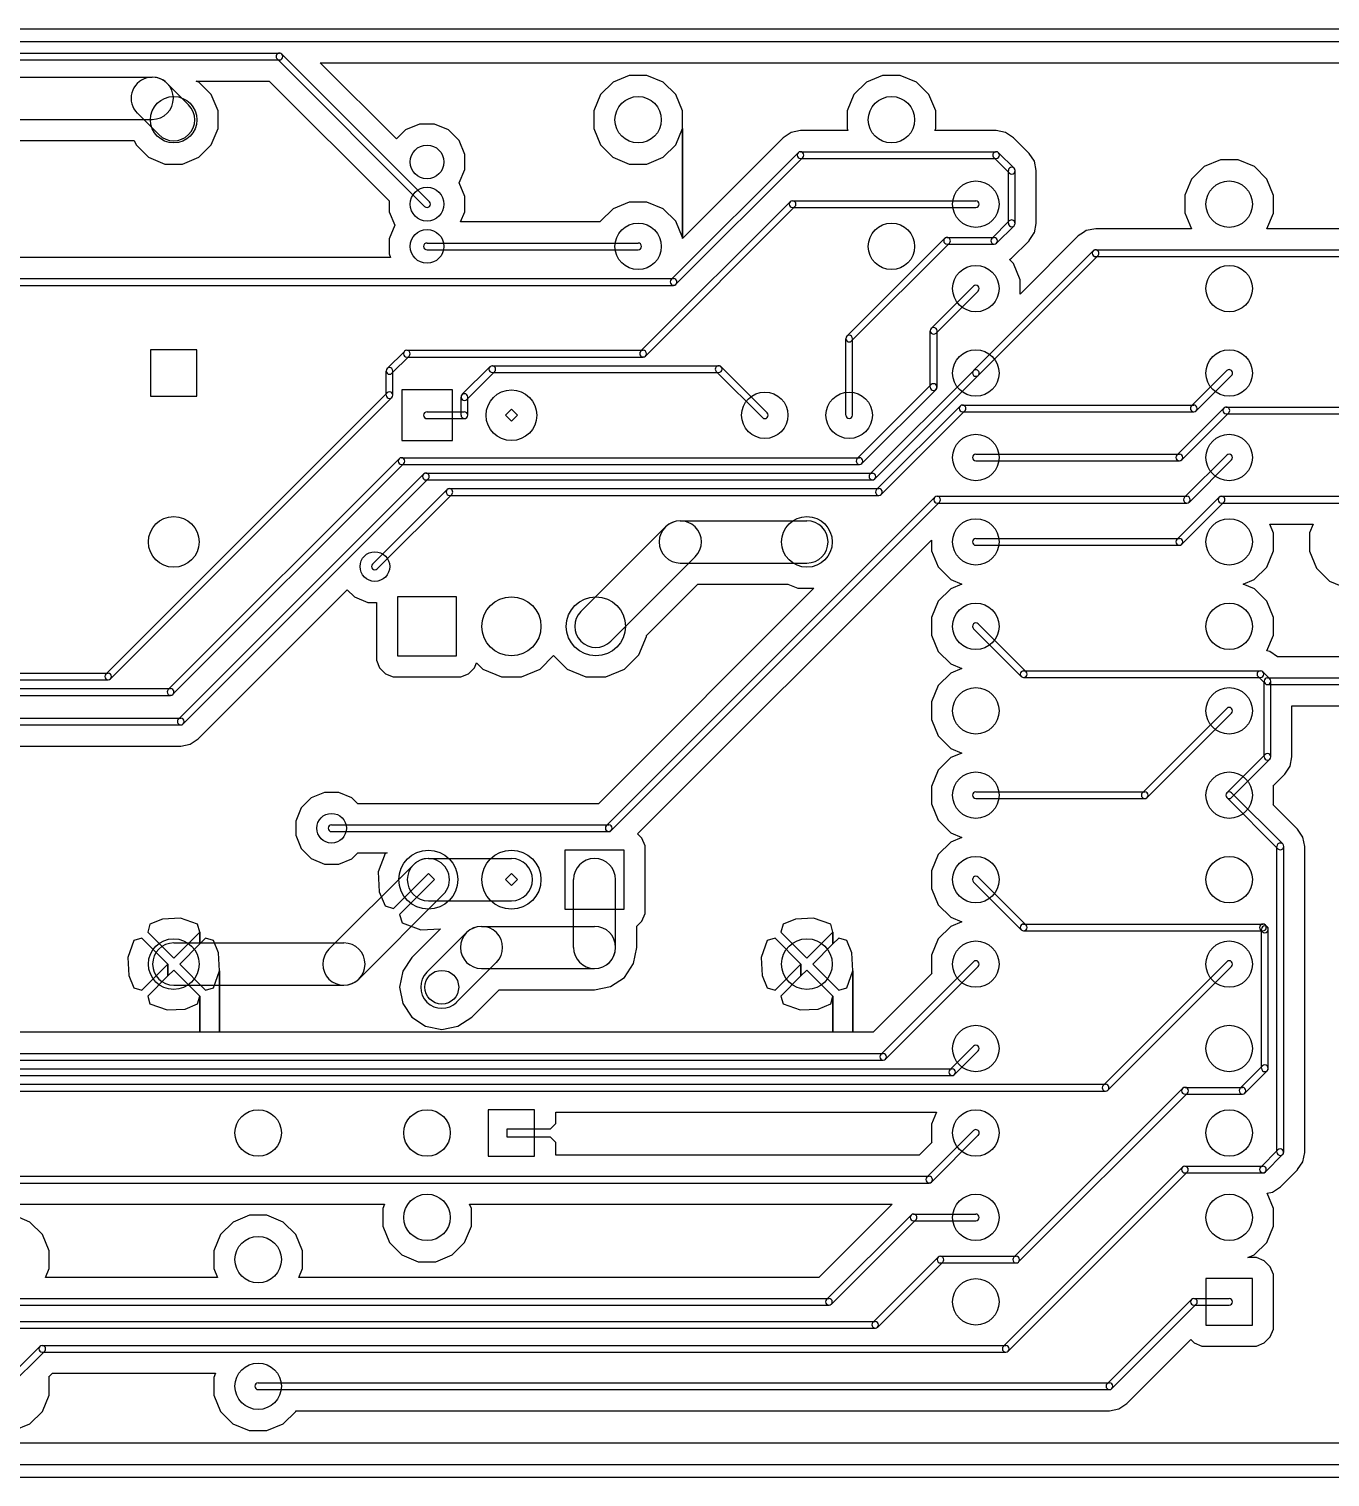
# Model space of a CAD drawing. Extents: x 9925 to 76075, y 35595 to 52745.
# Drawn here: x 44786 to 60194, y 35595 to 52745 of the extents above; entities that cross this region are included whole.
import ezdxf

# ---------------------------------------------------------------- set-up
doc = ezdxf.new("R2010")
doc.units = 0
doc.layers.add('BLACK', color=1, linetype='CONTINUOUS')

msp = doc.modelspace()

# ---------------------------------------------------------------- linework, layer by layer
at = {"layer": 'BLACK'}
for p, q in [((10000, 52745), (75000, 52745)), ((10000, 52595), (75000, 52595)), ((22748, 52458), (47752, 52458)), ((22748, 52378), (47752, 52378)), ((49472, 50642), (47724, 52390)), ((49528, 50698), (47780, 52446)), ((49137, 51443), (48235, 52345)), ((48235, 52345), (75000, 52345)), ((49137, 51443), (48235, 52345)), ((48235, 52345), (75000, 52345)), ((31246, 52174), (46246, 52174)), ((51896, 52195), (51703, 52115)), ((51896, 52195), (51703, 52115)), ((52105, 52195), (51896, 52195)), ((52105, 52195), (51896, 52195)), ((52298, 52115), (52105, 52195)), ((52298, 52115), (52105, 52195)), ((54896, 52195), (54703, 52115)), ((54896, 52195), (54703, 52115)), ((55105, 52195), (54896, 52195)), ((55105, 52195), (54896, 52195)), ((55298, 52115), (55105, 52195)), ((55298, 52115), (55105, 52195)), ((46676, 51847), (46423, 52100)), ((46798, 52115), (46766, 52128)), ((46766, 52128), (47632, 52128)), ((46798, 52115), (46766, 52128)), ((46766, 52128), (47632, 52128)), ((46945, 51967), (46798, 52115)), ((46945, 51967), (46798, 52115)), ((47025, 51774), (46945, 51967)), ((47025, 51774), (46945, 51967)), ((47632, 52128), (49051, 50709)), ((47632, 52128), (49051, 50709)), ((51555, 51968), (51475, 51775)), ((51555, 51968), (51475, 51775)), ((51703, 52115), (51555, 51968)), ((51703, 52115), (51555, 51968)), ((52445, 51967), (52298, 52115)), ((52445, 51967), (52298, 52115)), ((52525, 51774), (52445, 51967)), ((52525, 51774), (52445, 51967)), ((54555, 51968), (54475, 51775)), ((54555, 51968), (54475, 51775)), ((54703, 52115), (54555, 51968)), ((54703, 52115), (54555, 51968)), ((55445, 51967), (55298, 52115)), ((55445, 51967), (55298, 52115)), ((55525, 51774), (55445, 51967)), ((55525, 51774), (55445, 51967)), ((31246, 51674), (46246, 51674)), ((46323, 51494), (46070, 51747)), ((47025, 51565), (47025, 51774)), ((47025, 51565), (47025, 51774)), ((51475, 51775), (51475, 51566)), ((51475, 51775), (51475, 51566)), ((52525, 51565), (52525, 51774)), ((52525, 51565), (52525, 51774)), ((54475, 51775), (54475, 51566)), ((54475, 51775), (54475, 51566)), ((55525, 51565), (55525, 51774)), ((55525, 51565), (55525, 51774)), ((46945, 51372), (47025, 51565)), ((46945, 51372), (47025, 51565)), ((49246, 51551), (49137, 51443)), ((49246, 51551), (49137, 51443)), ((49411, 51619), (49246, 51551)), ((49411, 51619), (49246, 51551)), ((49590, 51619), (49411, 51619)), ((49590, 51619), (49411, 51619)), ((49755, 51550), (49590, 51619)), ((49755, 51550), (49590, 51619)), ((49881, 51424), (49755, 51550)), ((49881, 51424), (49755, 51550)), ((51475, 51566), (51555, 51373)), ((51475, 51566), (51555, 51373)), ((52445, 51372), (52525, 51565)), ((52445, 51372), (52525, 51565)), ((52525, 50274), (52525, 51565)), ((52525, 51565), (52525, 50274)), ((52525, 50274), (52525, 51565)), ((52525, 51565), (52525, 50274)), ((53718, 51456), (52525, 50263)), ((53718, 51456), (52525, 50263)), ((53812, 51519), (53718, 51456)), ((53812, 51519), (53718, 51456)), ((53923, 51541), (53812, 51519)), ((53923, 51541), (53812, 51519)), ((54485, 51541), (53923, 51541)), ((54485, 51541), (53923, 51541)), ((54475, 51566), (54485, 51541)), ((54475, 51566), (54485, 51541)), ((55515, 51541), (55525, 51565)), ((55515, 51541), (55525, 51565)), ((56241, 51541), (55515, 51541)), ((56241, 51541), (55515, 51541)), ((56352, 51519), (56241, 51541)), ((56352, 51519), (56241, 51541)), ((56446, 51456), (56352, 51519)), ((56446, 51456), (56352, 51519)), ((56630, 51272), (56446, 51456)), ((56630, 51272), (56446, 51456)), ((32549, 51424), (46033, 51424)), ((32549, 51424), (46033, 51424)), ((46033, 51424), (46055, 51373)), ((46033, 51424), (46055, 51373)), ((46055, 51373), (46202, 51225)), ((46055, 51373), (46202, 51225)), ((46797, 51225), (46945, 51372)), ((46797, 51225), (46945, 51372)), ((49949, 51259), (49881, 51424)), ((49949, 51259), (49881, 51424)), ((51555, 51373), (51702, 51225)), ((51555, 51373), (51702, 51225)), ((52297, 51225), (52445, 51372)), ((52297, 51225), (52445, 51372)), ((53894, 51279), (52392, 49777)), ((53923, 51291), (56241, 51291)), ((56453, 51095), (56269, 51279)), ((46202, 51225), (46395, 51145)), ((46202, 51225), (46395, 51145)), ((46395, 51145), (46604, 51145)), ((46395, 51145), (46604, 51145)), ((46604, 51145), (46797, 51225)), ((46604, 51145), (46797, 51225)), ((49949, 51080), (49949, 51259)), ((49949, 51080), (49949, 51259)), ((51702, 51225), (51895, 51145)), ((51702, 51225), (51895, 51145)), ((51895, 51145), (52104, 51145)), ((51895, 51145), (52104, 51145)), ((52104, 51145), (52297, 51225)), ((52104, 51145), (52297, 51225)), ((53950, 51223), (52448, 49721)), ((53923, 51211), (56241, 51211)), ((56397, 51039), (56213, 51223)), ((56693, 51178), (56630, 51272)), ((56693, 51178), (56630, 51272)), ((56715, 51067), (56693, 51178)), ((56715, 51067), (56693, 51178)), ((58703, 51115), (58555, 50968)), ((58703, 51115), (58555, 50968)), ((58896, 51195), (58703, 51115)), ((58896, 51195), (58703, 51115)), ((59105, 51195), (58896, 51195)), ((59105, 51195), (58896, 51195)), ((59298, 51115), (59105, 51195)), ((59298, 51115), (59105, 51195)), ((59445, 50967), (59298, 51115)), ((59445, 50967), (59298, 51115)), ((49882, 50921), (49949, 51080)), ((49882, 50921), (49949, 51080)), ((56385, 50443), (56385, 51067)), ((56465, 50443), (56465, 51067)), ((56715, 50443), (56715, 51067)), ((56715, 50443), (56715, 51067)), ((58555, 50968), (58475, 50775)), ((58555, 50968), (58475, 50775)), ((59525, 50774), (59445, 50967)), ((59525, 50774), (59445, 50967)), ((49949, 50759), (49882, 50921)), ((49949, 50759), (49882, 50921)), ((58475, 50775), (58475, 50566)), ((58475, 50775), (58475, 50566)), ((59525, 50565), (59525, 50774)), ((59525, 50565), (59525, 50774)), ((49051, 50709), (49051, 50581)), ((49051, 50709), (49051, 50581)), ((49949, 50580), (49949, 50759)), ((49949, 50580), (49949, 50759)), ((51703, 50615), (51555, 50468)), ((51703, 50615), (51555, 50468)), ((51896, 50695), (51703, 50615)), ((51896, 50695), (51703, 50615)), ((52105, 50695), (51896, 50695)), ((52105, 50695), (51896, 50695)), ((53801, 50699), (52030, 48928)), ((53858, 50642), (52087, 48871)), ((52298, 50615), (52105, 50695)), ((52298, 50615), (52105, 50695)), ((52445, 50467), (52298, 50615)), ((52445, 50467), (52298, 50615)), ((53830, 50710), (56000, 50710)), ((53830, 50630), (56000, 50630)), ((49051, 50581), (49117, 50420)), ((49051, 50581), (49117, 50420)), ((49898, 50460), (49949, 50580)), ((49898, 50460), (49949, 50580)), ((51551, 50460), (49898, 50460)), ((51551, 50460), (49898, 50460)), ((51555, 50468), (51551, 50460)), ((51555, 50468), (51551, 50460)), ((52525, 50274), (52445, 50467)), ((52525, 50274), (52445, 50467)), ((56189, 50265), (56396, 50472)), ((56693, 50332), (56714, 50442)), ((56693, 50332), (56714, 50442)), ((56714, 50442), (56715, 50443)), ((56714, 50442), (56715, 50443)), ((58475, 50566), (58552, 50379)), ((58475, 50566), (58552, 50379)), ((59447, 50379), (59525, 50565)), ((59447, 50379), (59525, 50565)), ((49117, 50420), (49051, 50260)), ((49117, 50420), (49051, 50260)), ((49051, 50260), (49051, 50081)), ((49051, 50260), (49051, 50081)), ((52525, 50263), (52525, 50274)), ((52525, 50263), (52525, 50274)), ((54472, 49106), (55630, 50264)), ((55659, 50276), (56217, 50276)), ((56246, 50208), (56453, 50415)), ((57213, 50294), (56525, 49606)), ((57213, 50294), (56525, 49606)), ((56630, 50238), (56671, 50300)), ((56630, 50238), (56671, 50300)), ((56671, 50300), (56692, 50331)), ((56671, 50300), (56692, 50331)), ((56692, 50331), (56693, 50332)), ((56692, 50331), (56693, 50332)), ((57276, 50336), (57213, 50294)), ((57276, 50336), (57213, 50294)), ((57308, 50357), (57276, 50336)), ((57308, 50357), (57276, 50336)), ((57419, 50379), (57308, 50357)), ((57419, 50379), (57308, 50357)), ((58552, 50379), (57419, 50379)), ((58552, 50379), (57419, 50379)), ((66577, 50379), (59447, 50379)), ((66577, 50379), (59447, 50379)), ((49051, 50081), (49068, 50038)), ((49051, 50081), (49068, 50038)), ((49500, 50210), (52000, 50210)), ((49500, 50130), (52000, 50130)), ((54528, 49050), (55686, 50208)), ((55659, 50196), (56217, 50196)), ((55971, 48699), (57390, 50118)), ((56423, 50031), (56630, 50237)), ((56423, 50031), (56630, 50237)), ((56630, 50237), (56630, 50238)), ((56630, 50237), (56630, 50238)), ((57419, 50129), (66697, 50129)), ((49068, 50038), (44042, 50038)), ((49068, 50038), (44042, 50038)), ((56028, 48642), (57447, 50061)), ((56398, 50015), (56423, 50031)), ((56398, 50015), (56423, 50031)), ((56445, 49967), (56398, 50015)), ((56445, 49967), (56398, 50015)), ((56525, 49774), (56445, 49967)), ((56525, 49774), (56445, 49967)), ((57419, 50049), (66697, 50049)), ((43922, 49788), (52420, 49788)), ((56525, 49606), (56525, 49774)), ((56525, 49606), (56525, 49774)), ((43922, 49708), (52420, 49708)), ((55971, 49698), (55472, 49199)), ((56028, 49641), (55529, 49142)), ((54460, 48171), (54460, 49077)), ((54540, 48171), (54540, 49077)), ((55460, 48504), (55460, 49170)), ((55540, 48504), (55540, 49170)), ((46775, 48945), (46225, 48945)), ((46225, 48945), (46225, 48395)), ((46775, 48395), (46775, 48945)), ((49232, 48927), (49028, 48723)), ((49261, 48939), (52059, 48939)), ((49288, 48871), (49084, 48667)), ((49261, 48859), (52059, 48859)), ((50245, 48745), (49914, 48414)), ((50274, 48756), (52954, 48756)), ((53528, 48198), (52982, 48744)), ((49016, 48408), (49016, 48694)), ((49096, 48408), (49096, 48694)), ((50302, 48688), (49971, 48357)), ((50274, 48676), (52954, 48676)), ((53472, 48142), (52926, 48688)), ((54746, 47473), (55971, 48698)), ((54803, 47416), (56028, 48641)), ((58552, 48280), (58971, 48699)), ((58609, 48223), (59028, 48642)), ((49028, 48436), (45696, 45104)), ((49084, 48380), (45752, 45048)), ((46225, 48395), (46775, 48395)), ((49200, 48470), (49200, 47870)), ((49800, 48470), (49200, 48470)), ((49800, 47870), (49800, 48470)), ((49903, 48171), (49903, 48385)), ((49983, 48171), (49983, 48385)), ((55471, 48533), (54594, 47656)), ((55528, 48476), (54651, 47599)), ((49500, 48210), (49942, 48210)), ((50429, 48170), (50500, 48241)), ((50429, 48170), (50500, 48241)), ((50500, 48241), (50571, 48170)), ((50500, 48241), (50571, 48170)), ((54824, 47289), (55814, 48279)), ((54880, 47233), (55870, 48223)), ((55842, 48291), (58580, 48291)), ((55842, 48211), (58580, 48211)), ((58382, 47698), (58938, 48254)), ((58438, 47642), (58994, 48198)), ((58966, 48266), (66112, 48266)), ((49500, 48130), (49942, 48130)), ((50500, 48099), (50429, 48170)), ((50500, 48099), (50429, 48170)), ((50571, 48170), (50500, 48099)), ((50571, 48170), (50500, 48099)), ((58966, 48186), (66112, 48186)), ((49200, 47870), (49800, 47870)), ((56000, 47710), (58410, 47710)), ((58971, 47698), (58472, 47199)), ((49169, 47655), (46435, 44921)), ((49225, 47599), (46491, 44865)), ((49198, 47667), (54622, 47667)), ((49198, 47587), (54622, 47587)), ((56000, 47630), (58410, 47630)), ((59028, 47641), (58529, 47142)), ((46556, 44570), (49458, 47472)), ((46612, 44514), (49514, 47416)), ((49486, 47484), (54774, 47484)), ((49486, 47404), (54774, 47404)), ((48854, 46407), (49737, 47290)), ((48911, 46350), (49794, 47233)), ((49766, 47301), (54852, 47301)), ((49766, 47221), (54852, 47221)), ((55514, 47199), (51623, 43308)), ((55543, 47210), (58499, 47210)), ((58382, 46699), (58881, 47198)), ((58910, 47210), (66500, 47210)), ((55571, 47142), (51680, 43251)), ((55543, 47130), (58499, 47130)), ((58439, 46642), (58938, 47141)), ((58910, 47130), (66500, 47130)), ((52323, 46847), (51323, 45847)), ((52500, 46920), (54000, 46920)), ((59525, 46774), (59481, 46880)), ((59481, 46880), (59993, 46880)), ((59525, 46774), (59481, 46880)), ((59481, 46880), (59993, 46880)), ((59993, 46880), (59951, 46779)), ((59993, 46880), (59951, 46779)), ((51994, 43212), (55475, 46692)), ((51994, 43212), (55475, 46692)), ((55475, 46692), (55475, 46566)), ((55475, 46692), (55475, 46566)), ((56000, 46710), (58410, 46710)), ((59525, 46565), (59525, 46774)), ((59525, 46565), (59525, 46774)), ((59951, 46779), (59951, 46561)), ((59951, 46779), (59951, 46561)), ((52677, 46493), (51677, 45493)), ((55475, 46566), (55555, 46373)), ((55475, 46566), (55555, 46373)), ((56000, 46630), (58410, 46630)), ((59445, 46372), (59525, 46565)), ((59445, 46372), (59525, 46565)), ((59951, 46561), (60035, 46359)), ((59951, 46561), (60035, 46359)), ((52500, 46420), (54000, 46420)), ((55555, 46373), (55702, 46225)), ((55555, 46373), (55702, 46225)), ((59297, 46225), (59445, 46372)), ((59297, 46225), (59445, 46372)), ((60035, 46359), (60189, 46205)), ((60035, 46359), (60189, 46205)), ((52099, 45562), (52707, 46170)), ((52099, 45562), (52707, 46170)), ((52707, 46170), (53773, 46170)), ((52707, 46170), (53773, 46170)), ((53773, 46170), (53891, 46121)), ((53773, 46170), (53891, 46121)), ((55702, 46225), (55835, 46170)), ((55702, 46225), (55835, 46170)), ((55835, 46170), (55703, 46115)), ((55835, 46170), (55703, 46115)), ((59164, 46171), (59297, 46225)), ((59164, 46171), (59297, 46225)), ((59298, 46115), (59164, 46171)), ((59298, 46115), (59164, 46171)), ((60189, 46205), (60391, 46121)), ((60189, 46205), (60391, 46121)), ((46789, 44337), (48556, 46104)), ((46789, 44337), (48556, 46104)), ((48556, 46104), (48642, 46018)), ((48556, 46104), (48642, 46018)), ((48642, 46018), (48798, 45953)), ((48642, 46018), (48798, 45953)), ((49850, 46020), (49150, 46020)), ((49150, 46020), (49150, 45320)), ((49850, 45320), (49850, 46020)), ((54083, 46121), (51531, 43569)), ((54083, 46121), (51531, 43569)), ((53891, 46121), (54083, 46121)), ((53891, 46121), (54083, 46121)), ((55555, 45968), (55475, 45775)), ((55555, 45968), (55475, 45775)), ((55703, 46115), (55555, 45968)), ((55703, 46115), (55555, 45968)), ((59445, 45967), (59298, 46115)), ((59445, 45967), (59298, 46115)), ((59525, 45774), (59445, 45967)), ((59525, 45774), (59445, 45967)), ((48798, 45953), (48901, 45953)), ((48798, 45953), (48901, 45953)), ((48901, 45953), (48901, 45271)), ((48901, 45953), (48901, 45271)), ((55475, 45775), (55475, 45566)), ((55475, 45775), (55475, 45566)), ((55972, 45642), (56538, 45076)), ((56028, 45698), (56594, 45132)), ((59525, 45565), (59525, 45774)), ((59525, 45565), (59525, 45774)), ((52008, 45331), (52099, 45551)), ((52008, 45331), (52099, 45551)), ((52099, 45551), (52099, 45562)), ((52099, 45551), (52099, 45562)), ((55475, 45566), (55555, 45373)), ((55475, 45566), (55555, 45373)), ((59447, 45379), (59525, 45565)), ((59447, 45379), (59525, 45565)), ((49150, 45320), (49850, 45320)), ((50839, 45162), (51000, 45323)), ((50839, 45162), (51000, 45323)), ((51000, 45323), (51161, 45162)), ((51000, 45323), (51161, 45162)), ((51839, 45162), (52008, 45331)), ((51839, 45162), (52008, 45331)), ((55555, 45373), (55702, 45225)), ((55555, 45373), (55702, 45225)), ((59481, 45372), (59447, 45379)), ((59481, 45372), (59447, 45379)), ((59573, 45310), (59481, 45372)), ((59573, 45310), (59481, 45372)), ((60977, 45310), (59573, 45310)), ((60977, 45310), (59573, 45310)), ((22938, 45116), (45724, 45116)), ((48901, 45271), (48939, 45179)), ((48901, 45271), (48939, 45179)), ((48939, 45179), (49009, 45109)), ((48939, 45179), (49009, 45109)), ((49009, 45109), (49100, 45071)), ((49009, 45109), (49100, 45071)), ((49899, 45071), (49991, 45109)), ((49899, 45071), (49991, 45109)), ((49991, 45109), (50061, 45179)), ((49991, 45109), (50061, 45179)), ((50061, 45179), (50085, 45238)), ((50061, 45179), (50085, 45238)), ((50085, 45238), (50161, 45162)), ((50085, 45238), (50161, 45162)), ((50161, 45162), (50381, 45071)), ((50161, 45162), (50381, 45071)), ((50619, 45071), (50839, 45162)), ((50619, 45071), (50839, 45162)), ((51161, 45162), (51381, 45071)), ((51161, 45162), (51381, 45071)), ((51619, 45071), (51839, 45162)), ((51619, 45071), (51839, 45162)), ((55703, 45115), (55555, 44968)), ((55703, 45115), (55555, 44968)), ((55702, 45225), (55835, 45170)), ((55702, 45225), (55835, 45170)), ((55835, 45170), (55703, 45115)), ((55835, 45170), (55703, 45115)), ((56566, 45144), (59370, 45144)), ((59399, 45132), (59482, 45049)), ((22938, 45036), (45724, 45036)), ((49100, 45071), (49199, 45071)), ((49100, 45071), (49199, 45071)), ((49199, 45071), (49899, 45071)), ((49199, 45071), (49899, 45071)), ((50381, 45071), (50619, 45071)), ((50381, 45071), (50619, 45071)), ((51381, 45071), (51619, 45071)), ((51381, 45071), (51619, 45071)), ((55555, 44968), (55475, 44775)), ((55555, 44968), (55475, 44775)), ((56566, 45064), (59370, 45064)), ((59342, 45075), (59425, 44992)), ((59414, 44124), (59414, 45020)), ((59454, 45060), (61100, 45060)), ((59454, 44980), (61100, 44980)), ((59494, 44124), (59494, 45020)), ((33401, 44932), (46463, 44932)), ((33401, 44852), (46463, 44852)), ((55475, 44775), (55475, 44566)), ((55475, 44775), (55475, 44566)), ((58972, 44698), (57972, 43698)), ((59028, 44642), (58028, 43642)), ((59744, 44124), (59744, 44730)), ((59744, 44730), (61100, 44730)), ((59744, 44124), (59744, 44730)), ((59744, 44730), (61100, 44730)), ((43034, 44582), (46584, 44582)), ((43034, 44502), (46584, 44502)), ((55475, 44566), (55555, 44373)), ((55475, 44566), (55555, 44373)), ((43154, 44252), (46584, 44252)), ((43154, 44252), (46584, 44252)), ((46584, 44252), (46695, 44274)), ((46584, 44252), (46695, 44274)), ((46695, 44274), (46789, 44337)), ((46695, 44274), (46789, 44337)), ((55555, 44373), (55702, 44225)), ((55555, 44373), (55702, 44225)), ((55703, 44115), (55555, 43968)), ((55703, 44115), (55555, 43968)), ((55702, 44225), (55835, 44170)), ((55702, 44225), (55835, 44170)), ((55835, 44170), (55703, 44115)), ((55835, 44170), (55703, 44115)), ((59426, 44152), (58972, 43698)), ((59482, 44096), (59028, 43642)), ((59722, 44013), (59744, 44124)), ((59722, 44013), (59744, 44124)), ((55555, 43968), (55475, 43775)), ((55555, 43968), (55475, 43775)), ((59521, 43782), (59659, 43919)), ((59521, 43782), (59659, 43919)), ((59659, 43919), (59722, 44013)), ((59659, 43919), (59722, 44013)), ((55475, 43775), (55475, 43566)), ((55475, 43775), (55475, 43566)), ((59525, 43774), (59521, 43782)), ((59525, 43774), (59521, 43782)), ((59525, 43565), (59525, 43774)), ((59525, 43565), (59525, 43774)), ((48130, 43640), (48010, 43520)), ((48130, 43640), (48010, 43520)), ((48286, 43704), (48130, 43640)), ((48286, 43704), (48130, 43640)), ((48455, 43704), (48286, 43704)), ((48455, 43704), (48286, 43704)), ((48611, 43639), (48455, 43704)), ((48611, 43639), (48455, 43704)), ((48681, 43569), (48611, 43639)), ((48681, 43569), (48611, 43639)), ((51531, 43569), (48681, 43569)), ((51531, 43569), (48681, 43569)), ((55475, 43566), (55555, 43373)), ((55475, 43566), (55555, 43373)), ((56000, 43710), (58000, 43710)), ((56000, 43630), (58000, 43630)), ((58972, 43641), (59577, 43036)), ((59029, 43698), (59634, 43093)), ((59522, 43558), (59525, 43565)), ((59522, 43558), (59525, 43565)), ((48010, 43520), (47945, 43364)), ((48010, 43520), (47945, 43364)), ((59811, 43269), (59522, 43558)), ((59811, 43269), (59522, 43558)), ((47945, 43364), (47945, 43195)), ((47945, 43364), (47945, 43195)), ((48370, 43319), (51652, 43319)), ((48370, 43239), (51652, 43239)), ((55555, 43373), (55702, 43225)), ((55555, 43373), (55702, 43225)), ((55702, 43225), (55835, 43170)), ((55702, 43225), (55835, 43170)), ((59874, 43175), (59811, 43269)), ((59874, 43175), (59811, 43269)), ((47945, 43195), (48009, 43039)), ((47945, 43195), (48009, 43039)), ((52045, 43161), (51994, 43212)), ((52045, 43161), (51994, 43212)), ((52083, 43069), (52045, 43161)), ((52083, 43069), (52045, 43161)), ((52083, 42369), (52083, 43069)), ((52083, 42369), (52083, 43069)), ((55703, 43115), (55555, 42968)), ((55703, 43115), (55555, 42968)), ((55835, 43170), (55703, 43115)), ((55835, 43170), (55703, 43115)), ((59566, 39442), (59566, 43064)), ((59646, 39442), (59646, 43064)), ((59896, 43064), (59874, 43175)), ((59896, 43064), (59874, 43175)), ((59896, 39441), (59896, 43064)), ((59896, 39441), (59896, 43064)), ((48009, 43039), (48129, 42919)), ((48009, 43039), (48129, 42919)), ((48129, 42919), (48285, 42854)), ((48129, 42919), (48285, 42854)), ((48454, 42854), (48610, 42918)), ((48454, 42854), (48610, 42918)), ((48610, 42918), (48681, 42989)), ((48610, 42918), (48681, 42989)), ((48681, 42989), (49030, 42989)), ((48681, 42989), (49030, 42989)), ((49003, 42980), (48923, 42761)), ((49003, 42980), (48923, 42761)), ((49030, 42989), (49003, 42980)), ((49030, 42989), (49003, 42980)), ((49516, 42920), (50500, 42920)), ((51134, 43020), (51134, 42320)), ((51834, 43020), (51134, 43020)), ((51834, 42320), (51834, 43020)), ((55555, 42968), (55475, 42775)), ((55555, 42968), (55475, 42775)), ((48285, 42854), (48454, 42854)), ((48285, 42854), (48454, 42854)), ((48339, 41847), (49339, 42847)), ((48923, 42761), (48934, 42526)), ((48923, 42761), (48934, 42526)), ((49445, 42670), (49516, 42741)), ((49445, 42670), (49516, 42741)), ((49516, 42741), (49587, 42670)), ((49516, 42741), (49587, 42670)), ((50429, 42670), (50500, 42741)), ((50429, 42670), (50500, 42741)), ((50500, 42741), (50571, 42670)), ((50500, 42741), (50571, 42670)), ((55475, 42775), (55475, 42566)), ((55475, 42775), (55475, 42566)), ((49102, 42327), (49410, 42635)), ((49102, 42327), (49410, 42635)), ((49481, 42564), (49173, 42256)), ((49481, 42564), (49173, 42256)), ((49410, 42635), (49445, 42670)), ((49410, 42635), (49445, 42670)), ((49516, 42599), (49481, 42564)), ((49516, 42599), (49481, 42564)), ((49587, 42670), (49516, 42599)), ((49587, 42670), (49516, 42599)), ((50500, 42599), (50429, 42670)), ((50500, 42599), (50429, 42670)), ((50571, 42670), (50500, 42599)), ((50571, 42670), (50500, 42599)), ((51234, 41868), (51234, 42670)), ((51734, 41868), (51734, 42670)), ((55475, 42566), (55555, 42373)), ((55475, 42566), (55555, 42373)), ((55972, 42642), (56538, 42076)), ((56028, 42698), (56594, 42132)), ((48693, 41493), (49693, 42493)), ((48934, 42526), (49003, 42360)), ((48934, 42526), (49003, 42360)), ((49516, 42420), (50500, 42420)), ((52083, 42270), (52083, 42369)), ((52083, 42270), (52083, 42369)), ((55555, 42373), (55702, 42225)), ((55555, 42373), (55702, 42225)), ((46366, 42202), (46219, 42142)), ((46366, 42202), (46219, 42142)), ((46579, 42213), (46366, 42202)), ((46579, 42213), (46366, 42202)), ((46781, 42142), (46579, 42213)), ((46781, 42142), (46579, 42213)), ((49003, 42360), (49102, 42327)), ((49003, 42360), (49102, 42327)), ((49173, 42256), (49206, 42157)), ((49173, 42256), (49206, 42157)), ((51134, 42320), (51834, 42320)), ((52045, 42179), (52083, 42270)), ((52045, 42179), (52083, 42270)), ((53866, 42202), (53719, 42142)), ((53866, 42202), (53719, 42142)), ((54079, 42213), (53866, 42202)), ((54079, 42213), (53866, 42202)), ((54281, 42142), (54079, 42213)), ((54281, 42142), (54079, 42213)), ((55702, 42225), (55835, 42170)), ((55702, 42225), (55835, 42170)), ((46219, 42142), (46192, 42048)), ((46219, 42142), (46192, 42048)), ((46192, 42048), (46500, 41741)), ((46192, 42048), (46500, 41741)), ((46500, 41741), (46808, 42048)), ((46500, 41741), (46808, 42048)), ((46808, 42048), (46781, 42142)), ((46808, 42048), (46781, 42142)), ((46808, 41908), (46808, 42048)), ((46808, 42048), (46808, 41908)), ((46808, 41908), (46808, 42048)), ((46808, 42048), (46808, 41908)), ((49206, 42157), (49425, 42077)), ((49206, 42157), (49425, 42077)), ((49659, 42088), (49321, 41750)), ((49659, 42088), (49321, 41750)), ((49425, 42077), (49659, 42088)), ((49425, 42077), (49659, 42088)), ((49969, 42044), (49498, 41573)), ((50146, 42117), (51484, 42117)), ((51984, 42118), (52045, 42179)), ((51984, 42118), (52045, 42179)), ((51984, 41867), (51984, 42118)), ((51984, 41867), (51984, 42118)), ((53719, 42142), (53692, 42048)), ((53719, 42142), (53692, 42048)), ((53692, 42048), (54000, 41741)), ((53692, 42048), (54000, 41741)), ((54000, 41741), (54308, 42048)), ((54000, 41741), (54308, 42048)), ((54308, 42048), (54281, 42142)), ((54308, 42048), (54281, 42142)), ((54308, 41908), (54308, 42048)), ((54308, 42048), (54308, 41908)), ((54308, 41908), (54308, 42048)), ((54308, 42048), (54308, 41908)), ((55703, 42115), (55555, 41968)), ((55703, 42115), (55555, 41968)), ((55835, 42170), (55703, 42115)), ((55835, 42170), (55703, 42115)), ((56566, 42144), (59400, 42144)), ((56566, 42064), (59400, 42064)), ((59373, 42075), (59394, 42054)), ((59383, 40436), (59383, 42082)), ((59430, 42132), (59451, 42111)), ((59463, 40436), (59463, 42082)), ((46028, 41951), (45957, 41749)), ((46028, 41951), (45957, 41749)), ((46122, 41978), (46028, 41951)), ((46122, 41978), (46028, 41951)), ((46429, 41670), (46122, 41978)), ((46429, 41670), (46122, 41978)), ((46500, 41920), (48516, 41920)), ((46808, 41908), (46571, 41670)), ((46808, 41908), (46571, 41670)), ((46878, 41978), (46808, 41908)), ((46878, 41978), (46808, 41908)), ((46972, 41951), (46878, 41978)), ((46972, 41951), (46878, 41978)), ((47032, 41804), (46972, 41951)), ((47032, 41804), (46972, 41951)), ((51946, 41676), (51984, 41867)), ((51946, 41676), (51984, 41867)), ((53528, 41951), (53457, 41749)), ((53528, 41951), (53457, 41749)), ((53622, 41978), (53528, 41951)), ((53622, 41978), (53528, 41951)), ((53929, 41670), (53622, 41978)), ((53929, 41670), (53622, 41978)), ((54308, 41908), (54071, 41670)), ((54308, 41908), (54071, 41670)), ((54378, 41978), (54308, 41908)), ((54378, 41978), (54308, 41908)), ((54472, 41951), (54378, 41978)), ((54472, 41951), (54378, 41978)), ((54532, 41804), (54472, 41951)), ((54532, 41804), (54472, 41951)), ((55555, 41968), (55475, 41775)), ((55555, 41968), (55475, 41775)), ((45957, 41749), (45968, 41536)), ((45957, 41749), (45968, 41536)), ((47043, 41591), (47032, 41804)), ((47043, 41591), (47032, 41804)), ((49321, 41750), (49213, 41588)), ((49321, 41750), (49213, 41588)), ((50322, 41691), (49851, 41220)), ((51838, 41513), (51946, 41676)), ((51838, 41513), (51946, 41676)), ((53457, 41749), (53468, 41536)), ((53457, 41749), (53468, 41536)), ((54543, 41591), (54532, 41804)), ((54543, 41591), (54532, 41804)), ((55971, 41698), (54874, 40601)), ((55475, 41775), (55475, 41566)), ((55475, 41775), (55475, 41566)), ((58972, 41698), (57508, 40234)), ((45968, 41536), (46028, 41389)), ((45968, 41536), (46028, 41389)), ((46122, 41362), (46429, 41670)), ((46122, 41362), (46429, 41670)), ((46429, 41529), (46192, 41292)), ((46429, 41529), (46192, 41292)), ((46429, 41529), (46429, 41670)), ((46429, 41670), (46429, 41529)), ((46429, 41529), (46429, 41670)), ((46429, 41670), (46429, 41529)), ((46500, 41599), (46429, 41529)), ((46500, 41599), (46429, 41529)), ((46808, 41292), (46500, 41599)), ((46808, 41292), (46500, 41599)), ((46571, 41670), (46878, 41362)), ((46571, 41670), (46878, 41362)), ((46972, 41389), (47043, 41591)), ((46972, 41389), (47043, 41591)), ((47043, 40862), (47043, 41591)), ((47043, 41591), (47043, 40862)), ((47043, 40862), (47043, 41591)), ((47043, 41591), (47043, 40862)), ((49213, 41588), (49174, 41396)), ((49213, 41588), (49174, 41396)), ((50146, 41617), (51484, 41617)), ((51675, 41405), (51838, 41513)), ((51675, 41405), (51838, 41513)), ((53468, 41536), (53528, 41389)), ((53468, 41536), (53528, 41389)), ((53622, 41362), (53929, 41670)), ((53622, 41362), (53929, 41670)), ((53929, 41529), (53692, 41292)), ((53929, 41529), (53692, 41292)), ((53929, 41529), (53929, 41670)), ((53929, 41670), (53929, 41529)), ((53929, 41529), (53929, 41670)), ((53929, 41670), (53929, 41529)), ((54000, 41599), (53929, 41529)), ((54000, 41599), (53929, 41529)), ((54308, 41292), (54000, 41599)), ((54308, 41292), (54000, 41599)), ((54071, 41670), (54378, 41362)), ((54071, 41670), (54378, 41362)), ((54472, 41389), (54543, 41591)), ((54472, 41389), (54543, 41591)), ((54543, 40862), (54543, 41591)), ((54543, 41591), (54543, 40862)), ((54543, 40862), (54543, 41591)), ((54543, 41591), (54543, 40862)), ((55478, 41559), (54782, 40862)), ((55478, 41559), (54782, 40862)), ((56028, 41641), (54931, 40544)), ((55475, 41566), (55478, 41559)), ((55475, 41566), (55478, 41559)), ((59028, 41642), (57564, 40178)), ((46028, 41389), (46122, 41362)), ((46028, 41389), (46122, 41362)), ((46500, 41420), (48516, 41420)), ((46878, 41362), (46972, 41389)), ((46878, 41362), (46972, 41389)), ((49174, 41396), (49213, 41204)), ((49174, 41396), (49213, 41204)), ((50029, 41042), (50353, 41367)), ((50029, 41042), (50353, 41367)), ((50353, 41367), (51484, 41367)), ((50353, 41367), (51484, 41367)), ((51484, 41367), (51675, 41405)), ((51484, 41367), (51675, 41405)), ((53528, 41389), (53622, 41362)), ((53528, 41389), (53622, 41362)), ((54378, 41362), (54472, 41389)), ((54378, 41362), (54472, 41389)), ((46192, 41292), (46219, 41198)), ((46192, 41292), (46219, 41198)), ((46219, 41198), (46421, 41127)), ((46219, 41198), (46421, 41127)), ((46634, 41138), (46781, 41198)), ((46634, 41138), (46781, 41198)), ((46781, 41198), (46808, 41292)), ((46781, 41198), (46808, 41292)), ((46808, 40862), (46808, 41292)), ((46808, 41292), (46808, 40862)), ((46808, 40862), (46808, 41292)), ((46808, 41292), (46808, 40862)), ((49213, 41204), (49321, 41042)), ((49213, 41204), (49321, 41042)), ((53692, 41292), (53719, 41198)), ((53692, 41292), (53719, 41198)), ((53719, 41198), (53921, 41127)), ((53719, 41198), (53921, 41127)), ((54134, 41138), (54281, 41198)), ((54134, 41138), (54281, 41198)), ((54281, 41198), (54308, 41292)), ((54281, 41198), (54308, 41292)), ((54308, 40862), (54308, 41292)), ((54308, 41292), (54308, 40862)), ((54308, 40862), (54308, 41292)), ((54308, 41292), (54308, 40862)), ((46421, 41127), (46634, 41138)), ((46421, 41127), (46634, 41138)), ((49321, 41042), (49483, 40934)), ((49321, 41042), (49483, 40934)), ((49867, 40934), (50029, 41042)), ((49867, 40934), (50029, 41042)), ((53921, 41127), (54134, 41138)), ((53921, 41127), (54134, 41138)), ((46808, 40862), (44583, 40862)), ((46808, 40862), (44583, 40862)), ((47043, 40862), (46808, 40862)), ((47043, 40862), (46808, 40862)), ((54308, 40862), (47043, 40862)), ((54308, 40862), (47043, 40862)), ((49483, 40934), (49675, 40895)), ((49483, 40934), (49675, 40895)), ((49675, 40895), (49867, 40934)), ((49675, 40895), (49867, 40934)), ((54543, 40862), (54308, 40862)), ((54543, 40862), (54308, 40862)), ((54782, 40862), (54543, 40862)), ((54782, 40862), (54543, 40862)), ((55971, 40698), (55691, 40418)), ((26995, 40612), (54901, 40612)), ((26995, 40532), (54901, 40532)), ((56027, 40642), (55747, 40362)), ((30971, 40429), (55719, 40429)), ((30971, 40349), (55719, 40349)), ((59394, 40464), (59129, 40199)), ((59451, 40407), (59186, 40142)), ((40536, 40246), (57536, 40246)), ((40536, 40166), (57536, 40166)), ((58449, 40198), (56449, 38198)), ((58505, 40142), (56505, 38142)), ((58477, 40210), (59157, 40210)), ((58477, 40130), (59157, 40130)), ((50225, 39945), (50225, 39395)), ((50775, 39945), (50225, 39945)), ((50775, 39395), (50775, 39945)), ((51024, 39896), (51024, 39916)), ((51024, 39916), (55533, 39916)), ((51024, 39896), (51024, 39916)), ((51024, 39916), (55533, 39916)), ((51025, 39782), (51024, 39896)), ((51025, 39782), (51024, 39896)), ((55533, 39916), (55475, 39775)), ((55533, 39916), (55475, 39775)), ((50450, 39620), (50450, 39720)), ((50450, 39720), (50550, 39720)), ((50450, 39620), (50450, 39720)), ((50450, 39720), (50550, 39720)), ((50550, 39620), (50450, 39620)), ((50550, 39620), (50450, 39620)), ((50550, 39720), (50600, 39720)), ((50550, 39720), (50600, 39720)), ((50600, 39620), (50550, 39620)), ((50600, 39620), (50550, 39620)), ((50600, 39720), (50963, 39720)), ((50600, 39720), (50963, 39720)), ((50963, 39620), (50600, 39620)), ((50963, 39620), (50600, 39620)), ((50963, 39720), (51025, 39782)), ((50963, 39720), (51025, 39782)), ((51025, 39558), (50963, 39620)), ((51025, 39558), (50963, 39620)), ((55418, 39146), (55971, 39699)), ((55475, 39775), (55475, 39566)), ((55475, 39775), (55475, 39566)), ((55475, 39089), (56028, 39642)), ((51024, 39444), (51025, 39558)), ((51024, 39444), (51025, 39558)), ((55478, 39559), (55327, 39407)), ((55478, 39559), (55327, 39407)), ((55475, 39566), (55478, 39559)), ((55475, 39566), (55478, 39559)), ((59577, 39469), (59373, 39265)), ((50225, 39395), (50775, 39395)), ((51024, 39407), (51024, 39444)), ((51024, 39407), (51024, 39444)), ((55327, 39407), (51024, 39407)), ((55327, 39407), (51024, 39407)), ((58476, 39276), (59400, 39276)), ((59633, 39413), (59429, 39209)), ((59811, 39236), (59873, 39329)), ((59811, 39236), (59873, 39329)), ((59873, 39329), (59874, 39330)), ((59873, 39329), (59874, 39330)), ((59874, 39330), (59895, 39440)), ((59874, 39330), (59895, 39440)), ((59895, 39440), (59896, 39441)), ((59895, 39440), (59896, 39441)), ((30447, 39157), (55447, 39157)), ((58447, 39264), (56326, 37143)), ((58504, 39207), (56383, 37086)), ((58476, 39196), (59400, 39196)), ((59606, 39031), (59810, 39235)), ((59606, 39031), (59810, 39235)), ((59810, 39235), (59810, 39236)), ((59810, 39236), (59811, 39236)), ((59810, 39235), (59810, 39236)), ((59810, 39236), (59811, 39236)), ((30447, 39077), (55447, 39077)), ((59449, 38956), (59512, 38968)), ((59449, 38956), (59512, 38968)), ((59525, 38774), (59449, 38956)), ((59525, 38774), (59449, 38956)), ((59512, 38968), (59606, 39031)), ((59512, 38968), (59606, 39031)), ((42503, 38827), (48996, 38827)), ((42503, 38827), (48996, 38827)), ((48996, 38827), (48975, 38775)), ((48996, 38827), (48975, 38775)), ((48975, 38775), (48975, 38566)), ((48975, 38775), (48975, 38566)), ((50025, 38774), (50003, 38827)), ((50003, 38827), (55008, 38827)), ((50025, 38774), (50003, 38827)), ((50003, 38827), (55008, 38827)), ((50025, 38565), (50025, 38774)), ((50025, 38565), (50025, 38774)), ((55008, 38827), (54141, 37960)), ((55008, 38827), (54141, 37960)), ((59525, 38565), (59525, 38774)), ((59525, 38565), (59525, 38774)), ((44798, 38615), (44605, 38695)), ((44798, 38615), (44605, 38695)), ((44945, 38467), (44798, 38615)), ((44945, 38467), (44798, 38615)), ((47203, 38615), (47055, 38468)), ((47203, 38615), (47055, 38468)), ((47396, 38695), (47203, 38615)), ((47396, 38695), (47203, 38615)), ((47605, 38695), (47396, 38695)), ((47605, 38695), (47396, 38695)), ((47798, 38615), (47605, 38695)), ((47798, 38615), (47605, 38695)), ((47945, 38467), (47798, 38615)), ((47945, 38467), (47798, 38615)), ((54233, 37698), (55233, 38698)), ((54289, 37642), (55289, 38642)), ((55261, 38710), (55999, 38710)), ((55261, 38630), (55999, 38630)), ((45025, 38274), (44945, 38467)), ((45025, 38274), (44945, 38467)), ((47055, 38468), (46975, 38275)), ((47055, 38468), (46975, 38275)), ((48025, 38274), (47945, 38467)), ((48025, 38274), (47945, 38467)), ((48975, 38566), (49055, 38373)), ((48975, 38566), (49055, 38373)), ((49945, 38372), (50025, 38565)), ((49945, 38372), (50025, 38565)), ((59445, 38372), (59525, 38565)), ((59445, 38372), (59525, 38565)), ((45025, 38065), (45025, 38274)), ((45025, 38065), (45025, 38274)), ((46975, 38275), (46975, 38066)), ((46975, 38275), (46975, 38066)), ((48025, 38065), (48025, 38274)), ((48025, 38065), (48025, 38274)), ((49055, 38373), (49202, 38225)), ((49055, 38373), (49202, 38225)), ((49797, 38225), (49945, 38372)), ((49797, 38225), (49945, 38372)), ((59297, 38225), (59445, 38372)), ((59297, 38225), (59445, 38372)), ((49202, 38225), (49395, 38145)), ((49202, 38225), (49395, 38145)), ((49395, 38145), (49604, 38145)), ((49395, 38145), (49604, 38145)), ((49604, 38145), (49797, 38225)), ((49604, 38145), (49797, 38225)), ((55552, 38198), (54781, 37427)), ((55609, 38141), (54838, 37370)), ((55581, 38210), (56477, 38210)), ((55581, 38130), (56477, 38130)), ((59222, 38194), (59297, 38225)), ((59222, 38194), (59297, 38225)), ((59226, 38194), (59222, 38194)), ((59226, 38194), (59222, 38194)), ((59325, 38194), (59226, 38194)), ((59325, 38194), (59226, 38194)), ((59416, 38156), (59325, 38194)), ((59416, 38156), (59325, 38194)), ((59486, 38086), (59416, 38156)), ((59486, 38086), (59416, 38156)), ((59524, 37994), (59486, 38086)), ((59524, 37994), (59486, 38086)), ((44981, 37960), (45025, 38065)), ((44981, 37960), (45025, 38065)), ((47018, 37960), (44981, 37960)), ((47018, 37960), (44981, 37960)), ((46975, 38066), (47018, 37960)), ((46975, 38066), (47018, 37960)), ((47981, 37960), (48025, 38065)), ((47981, 37960), (48025, 38065)), ((54141, 37960), (47981, 37960)), ((54141, 37960), (47981, 37960)), ((59275, 37945), (58725, 37945)), ((58725, 37945), (58725, 37395)), ((59275, 37395), (59275, 37945)), ((59524, 37444), (59524, 37994)), ((59524, 37444), (59524, 37994)), ((37500, 37710), (54260, 37710)), ((37500, 37630), (54260, 37630)), ((58554, 37698), (57554, 36698)), ((58610, 37642), (57610, 36642)), ((58582, 37710), (59000, 37710)), ((58582, 37630), (59000, 37630)), ((37728, 37438), (54808, 37438)), ((58725, 37395), (59275, 37395)), ((59524, 37345), (59524, 37444)), ((59524, 37345), (59524, 37444)), ((37728, 37358), (54808, 37358)), ((57787, 36465), (58545, 37223)), ((57787, 36465), (58545, 37223)), ((58545, 37223), (58584, 37184)), ((58545, 37223), (58584, 37184)), ((59416, 37184), (59486, 37254)), ((59416, 37184), (59486, 37254)), ((59486, 37254), (59524, 37345)), ((59486, 37254), (59524, 37345)), ((44915, 37142), (44472, 36699)), ((44972, 37085), (44529, 36642)), ((44944, 37154), (56354, 37154)), ((44944, 37074), (56354, 37074)), ((58584, 37184), (58675, 37146)), ((58584, 37184), (58675, 37146)), ((58675, 37146), (58774, 37146)), ((58675, 37146), (58774, 37146)), ((58774, 37146), (59324, 37146)), ((58774, 37146), (59324, 37146)), ((59324, 37146), (59416, 37184)), ((59324, 37146), (59416, 37184)), ((45021, 36782), (45064, 36824)), ((45021, 36782), (45064, 36824)), ((45025, 36774), (45021, 36782)), ((45025, 36774), (45021, 36782)), ((45025, 36565), (45025, 36774)), ((45025, 36565), (45025, 36774)), ((45064, 36824), (46995, 36824)), ((45064, 36824), (46995, 36824)), ((46995, 36824), (46975, 36775)), ((46995, 36824), (46975, 36775)), ((46975, 36775), (46975, 36566)), ((46975, 36775), (46975, 36566)), ((47500, 36710), (57582, 36710)), ((44945, 36372), (45025, 36565)), ((44945, 36372), (45025, 36565)), ((46975, 36566), (47055, 36373)), ((46975, 36566), (47055, 36373)), ((47500, 36630), (57582, 36630)), ((44797, 36225), (44945, 36372)), ((44797, 36225), (44945, 36372)), ((47055, 36373), (47202, 36225)), ((47055, 36373), (47202, 36225)), ((47797, 36225), (47945, 36372)), ((47797, 36225), (47945, 36372)), ((47945, 36372), (47948, 36380)), ((47945, 36372), (47948, 36380)), ((47948, 36380), (57582, 36380)), ((47948, 36380), (57582, 36380)), ((57582, 36380), (57693, 36402)), ((57582, 36380), (57693, 36402)), ((57693, 36402), (57787, 36465)), ((57693, 36402), (57787, 36465)), ((44604, 36145), (44797, 36225)), ((44604, 36145), (44797, 36225)), ((47202, 36225), (47395, 36145)), ((47202, 36225), (47395, 36145)), ((47604, 36145), (47797, 36225)), ((47604, 36145), (47797, 36225)), ((47395, 36145), (47604, 36145)), ((47395, 36145), (47604, 36145)), ((62217, 35995), (29235, 35995)), ((62217, 35995), (29235, 35995)), ((10000, 35745), (75000, 35745)), ((10000, 35595), (75000, 35595))]:
    msp.add_line(p, q, dxfattribs=at)
for centre, radius in [((46500, 51670), 275), ((52000, 51670), 275), ((55000, 51670), 275), ((49500, 51170), 200), ((56000, 50670), 275), ((59000, 50670), 275), ((49500, 50670), 200), ((52000, 50170), 275), ((55000, 50170), 275), ((49500, 50170), 200), ((56000, 49670), 275), ((59000, 49670), 275), ((56000, 48670), 275), ((59000, 48670), 275), ((50500, 48170), 300), ((53500, 48170), 275), ((54500, 48170), 275), ((56000, 47670), 275), ((59000, 47670), 275), ((46500, 46670), 300), ((54000, 46670), 300), ((56000, 46670), 275), ((59000, 46670), 275), ((48883, 46378), 175), ((50500, 45670), 350), ((51500, 45670), 350), ((56000, 45670), 275), ((59000, 45670), 275), ((56000, 44670), 275), ((59000, 44670), 275), ((56000, 43670), 275), ((59000, 43670), 275), ((48370, 43279), 175), ((49516, 42670), 350), ((50500, 42670), 350), ((56000, 42670), 275), ((59000, 42670), 275), ((46500, 41670), 300), ((54000, 41670), 300), ((56000, 41670), 275), ((59000, 41670), 275), ((49675, 41396), 200), ((56000, 40670), 275), ((59000, 40670), 275), ((47500, 39670), 275), ((49500, 39670), 275), ((56000, 39670), 275), ((59000, 39670), 275), ((49500, 38670), 275), ((56000, 38670), 275), ((59000, 38670), 275), ((47500, 38170), 275), ((56000, 37670), 275), ((47500, 36670), 275)]:
    msp.add_circle(centre, radius, dxfattribs=at)
for centre, radius, start, end in [((47752, 52418), 40, 405, 585), ((47752, 52418), 40, 270, 450), ((46246, 51924), 250, 405, 585), ((46246, 51924), 250, 270, 450), ((46500, 51670), 250, 225, 405), ((53923, 51251), 40, 90, 270), ((53922, 51251), 40, -45, 135), ((56241, 51251), 40, 405, 585), ((56241, 51251), 40, 270, 450), ((56425, 51067), 40, 360, 540), ((56425, 51067), 40, 225, 405), ((49500, 50670), 40, 225, 405), ((53830, 50670), 40, 90, 270), ((53829, 50670), 40, -45, 135), ((56000, 50670), 40, 270, 450), ((56425, 50443), 40, 180, 360), ((56424, 50443), 40, 315, 495), ((55659, 50236), 40, 90, 270), ((55658, 50236), 40, 315, 495), ((56218, 50237), 40, 135, 315), ((56217, 50236), 40, 270, 450), ((49500, 50170), 40, 90, 270), ((52000, 50170), 40, 270, 450), ((57419, 50089), 40, 90, 270), ((57418, 50089), 40, 315, 495), ((52420, 49749), 40, 135, 315), ((52420, 49748), 40, 270, 450), ((56000, 49670), 40, -45, 135), ((54500, 49077), 40, 360, 540), ((54500, 49078), 40, 135, 315), ((55500, 49170), 40, 360, 540), ((55500, 49170), 40, 135, 315), ((49261, 48899), 40, 90, 270), ((49260, 48899), 40, -45, 135), ((52059, 48900), 40, 135, 315), ((52059, 48899), 40, 270, 450), ((49056, 48694), 40, 360, 540), ((49056, 48695), 40, 135, 315), ((50274, 48716), 40, 90, 270), ((50273, 48716), 40, -45, 135), ((52954, 48716), 40, 405, 585), ((52954, 48716), 40, 270, 450), ((55999, 48669), 40, 315, 495), ((58999, 48670), 40, 315, 495), ((55499, 48504), 40, -45, 135), ((56000, 48671), 40, 135, 315), ((49056, 48408), 40, 180, 360), ((49056, 48408), 40, -45, 135), ((49943, 48385), 40, 360, 540), ((49943, 48386), 40, 135, 315), ((55500, 48504), 40, 180, 360), ((49500, 48170), 40, 90, 270), ((49942, 48170), 40, 270, 450), ((53500, 48170), 40, 225, 405), ((55842, 48251), 40, 90, 270), ((55842, 48251), 40, 315, 495), ((58581, 48252), 40, 135, 315), ((58580, 48251), 40, 270, 450), ((58966, 48226), 40, 90, 270), ((58966, 48226), 40, 315, 495), ((49943, 48171), 40, 180, 360), ((54500, 48171), 40, 180, 360), ((56000, 47670), 40, 90, 270), ((58410, 47670), 40, 135, 315), ((58410, 47670), 40, 270, 450), ((59000, 47670), 40, -45, 135), ((49198, 47627), 40, 90, 270), ((49197, 47627), 40, -45, 135), ((54623, 47628), 40, 135, 315), ((54622, 47627), 40, 270, 450), ((49486, 47444), 40, 90, 270), ((49486, 47444), 40, 315, 495), ((54775, 47445), 40, 135, 315), ((54774, 47444), 40, 270, 450), ((49766, 47261), 40, 90, 270), ((49765, 47261), 40, 315, 495), ((54852, 47261), 40, 135, 315), ((54852, 47261), 40, 270, 450), ((55543, 47170), 40, 90, 270), ((55542, 47170), 40, -45, 135), ((58500, 47170), 40, 135, 315), ((58499, 47170), 40, 270, 450), ((58910, 47170), 40, 90, 270), ((58910, 47170), 40, 315, 495), ((52500, 46670), 250, 90, 270), ((52500, 46670), 250, -45, 135), ((54000, 46670), 250, 270, 450), ((56000, 46670), 40, 90, 270), ((58410, 46670), 40, 135, 315), ((58410, 46670), 40, 270, 450), ((48883, 46379), 40, 135, 315), ((51500, 45670), 250, 135, 315), ((56000, 45670), 40, 45, 225), ((45724, 45076), 40, 270, 450), ((56566, 45104), 40, 90, 270), ((56566, 45104), 40, 225, 405), ((59370, 45104), 40, 45, 225), ((59370, 45104), 40, 270, 450), ((45724, 45076), 40, 135, 315), ((59454, 45020), 40, 360, 540), ((59454, 45020), 40, 90, 270), ((59454, 45020), 40, 225, 405), ((46463, 44893), 40, 135, 315), ((46463, 44892), 40, 270, 450), ((59000, 44670), 40, -45, 135), ((46584, 44542), 40, 135, 315), ((46584, 44542), 40, 270, 450), ((59454, 44124), 40, 180, 360), ((59454, 44124), 40, -45, 135), ((56000, 43670), 40, 90, 270), ((58000, 43670), 40, 135, 315), ((58000, 43670), 40, 270, 450), ((59000, 43670), 40, 45, 225), ((59000, 43670), 40, 135, 315), ((48370, 43279), 40, 90, 270), ((51652, 43280), 40, 135, 315), ((51652, 43279), 40, 270, 450), ((59606, 43064), 40, 360, 540), ((59606, 43064), 40, 225, 405), ((49516, 42670), 250, 90, 270), ((49516, 42670), 250, 315, 495), ((50500, 42670), 250, 270, 450), ((51484, 42670), 250, 360, 540), ((56000, 42670), 40, 45, 225), ((50146, 41867), 250, 90, 270), ((50145, 41867), 250, -45, 135), ((51484, 41867), 250, 270, 450), ((56566, 42104), 40, 90, 270), ((56566, 42104), 40, 225, 405), ((59401, 42104), 40, 45, 225), ((59423, 42082), 40, 360, 540), ((59423, 42082), 40, 225, 405), ((59400, 42104), 40, 270, 450), ((46500, 41670), 250, 90, 270), ((48516, 41670), 250, 135, 315), ((48516, 41670), 250, 270, 450), ((51484, 41868), 250, 180, 360), ((56000, 41670), 40, -45, 135), ((59000, 41670), 40, -45, 135), ((49675, 41397), 250, 135, 315), ((55999, 40670), 40, -45, 135), ((54902, 40572), 40, 135, 315), ((54901, 40572), 40, 270, 450), ((59422, 40435), 40, -45, 135), ((55719, 40390), 40, 135, 315), ((55719, 40389), 40, 270, 450), ((59423, 40436), 40, 180, 360), ((57536, 40206), 40, 135, 315), ((57536, 40206), 40, 270, 450), ((58477, 40170), 40, 90, 270), ((58477, 40170), 40, -45, 135), ((59158, 40171), 40, 135, 315), ((59157, 40170), 40, 270, 450), ((55999, 39670), 40, 315, 495), ((59605, 39441), 40, -45, 135), ((58476, 39236), 40, 90, 270), ((58476, 39236), 40, -45, 135), ((59400, 39236), 40, 270, 450), ((59606, 39442), 40, 180, 360), ((55447, 39118), 40, 135, 315), ((55447, 39117), 40, 270, 450), ((59401, 39237), 40, 135, 315), ((55261, 38670), 40, 90, 270), ((55261, 38670), 40, 315, 495), ((55999, 38670), 40, 270, 450), ((55581, 38170), 40, 90, 270), ((55580, 38169), 40, -45, 135), ((56477, 38170), 40, 135, 315), ((56477, 38170), 40, 270, 450), ((54261, 37670), 40, 135, 315), ((54260, 37670), 40, 270, 450), ((58582, 37670), 40, 90, 270), ((58582, 37670), 40, -45, 135), ((59000, 37670), 40, 270, 450), ((54810, 37399), 40, 135, 315), ((54808, 37398), 40, 270, 450), ((44944, 37114), 40, 90, 270), ((44943, 37113), 40, -45, 135), ((56354, 37114), 40, 135, 315), ((56354, 37114), 40, 270, 450), ((47500, 36670), 40, 90, 270), ((57582, 36670), 40, 270, 450), ((57582, 36670), 40, 135, 315)]:
    msp.add_arc(centre, radius, start, end, dxfattribs=at)

doc.saveas('drawing.dxf')
